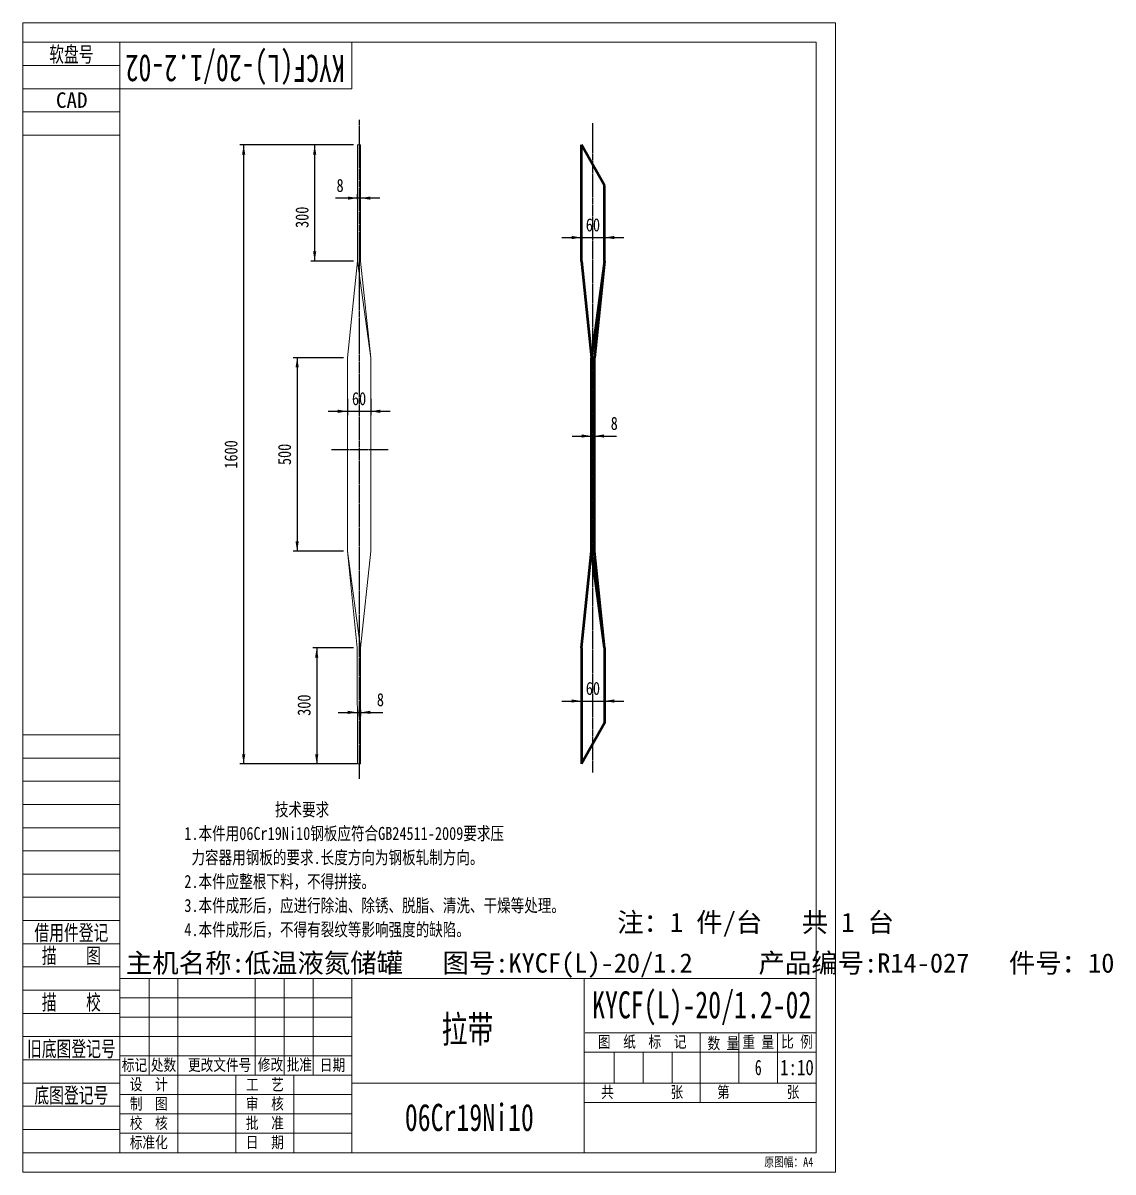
# Model space of a CAD drawing. Header units: millimetres. Extents: x 1505 to 130937, y -44938 to 37032.
# Drawn here: x 55593 to 58409, y -17367 to -14397 of the extents above; entities that cross this region are included whole.
import ezdxf

# ---------------------------------------------------------------- set-up
doc = ezdxf.new("R2010")
doc.units = ezdxf.units.MM
doc.linetypes.add('AM_ISO08W050', pattern=[16, 13, -1, 1, -1])
for name, color, linetype, lineweight in [('1轮廓实线层', 7, 'Continuous', 18), ('6', 2, 'Continuous', 18), ('AM_0', 7, 'Continuous', 50), ('AM_5', 3, 'Continuous', 25), ('AM_6', 2, 'Continuous', 15), ('AM_7', 4, 'AM_ISO08W050', 25), ('CDRAFT0', 7, 'Continuous', 18), ('RAHM2', 1, 'Continuous', 18), ('RAHM3', 2, 'Continuous', 18), ('RAHM5', 7, 'Continuous', 18), ('TILE1', 5, 'Continuous', 18), ('细实线', 1, 'Continuous', 18)]:
    doc.layers.add(name, color=color, linetype=linetype, lineweight=lineweight)
doc.styles.add('ACANSTS', font='')
doc.styles.add('HZ', font='', dxfattribs={"width": 0.7})
doc.styles.add('PC_TEXTSTYLE', font='', dxfattribs={"width": 0.8})
doc.styles.get("Standard").update_dxf_attribs({"font": 'txt', "width": 0.8})
doc.styles.add('UserTxtStyle2', font='', dxfattribs={"width": 0.65})
doc.styles.get('ACANSTS').set_extended_font_data('宋体')
doc.styles.get('HZ').set_extended_font_data('宋体')
doc.styles.get('PC_TEXTSTYLE').set_extended_font_data('宋体')
doc.styles.get('UserTxtStyle2').set_extended_font_data('宋体')
doc.dimstyles.new('AM_GB$0', dxfattribs={"dimtxt": 3.371484, "dimasz": 2.5, "dimexe": 1, "dimexo": 1, "dimgap": 2.088633, "dimtad": 1, "dimdsep": 46, "dimtxsty": 'Standard', "dimblk": 'NONE', "dimcen": 0, "dimdle": 5, "dimclrd": 256, "dimclre": 256, "dimclrt": 2, "dimadec": 0, "dimazin": 2, "dimtfac": 0.707107, "dimtdec": 3, "dimtmove": 2, "dimatfit": 3, "dimfxl": 1, "dimfrac": 2, "dimtolj": 1, "dimlwd": 18, "dimarcsym": 0})

# ---------------------------------------------------------------- blocks, each defined once
blk = doc.blocks.new('*X205')
at = {"layer": 'CDRAFT0'}
for p, q in [((-1800, 0), (-1800, 450)), ((-1800, 450), (0, 450)), ((-1723.9, 200), (-1723.9, 450)), ((-1650, 0), (-1650, 450)), ((-1450, 200), (-1450, 450)), ((-1375, 200), (-1375, 450)), ((-1300, 200), (-1300, 450)), ((-1200, 0), (-1200, 450)), ((-600, 450), (-600, 0)), ((0, 450), (0, 0)), ((-597.2, 310), (0, 310)), ((-300, 130.8), (-300, 310)), ((-200, 180), (-200, 310)), ((-100, 180.3), (-100, 310)), ((-599.7, 260), (0, 260)), ((-1800, 200), (-1200, 200)), ((-1500, 0), (-1500, 200)), ((-1350, 0.2), (-1350, 200)), ((-1200, 180), (0, 180)), ((-600, 130), (0, 130)), ((-1800, 0), (0, 0))]:
    blk.add_line(p, q, dxfattribs=at)
at = {"layer": 'RAHM2'}
for p, q in [((-1800, 400), (-1200, 400)), ((-1800, 350), (-1200, 350)), ((-1800, 300), (-1200, 300)), ((-1800, 250), (-1200, 250)), ((-522.2, 180.3), (-522.2, 260)), ((-447.2, 180.3), (-447.2, 260)), ((-372.2, 180.3), (-372.2, 260)), ((-1800, 150), (-1200, 150)), ((-1800, 100), (-1200, 100)), ((-1800, 50), (-1200, 50))]:
    blk.add_line(p, q, dxfattribs=at)
for s, insert, char_height, width, attachment_point, style in [('图  纸  标  记', (-450, 285), 30, 349, 5, 'PC_TEXTSTYLE'), ('数 量', (-281.1, 264.2), 30, 123.6, 7, 'PC_TEXTSTYLE'), ('重 量', (-150, 285), 30, 123.8, 5, 'PC_TEXTSTYLE'), ('比 例', (-50, 285), 30, 116.2, 5, 'PC_TEXTSTYLE'), ('标记', (-1761.9, 225), 30, 97.8, 5, 'PC_TEXTSTYLE'), ('处数', (-1686.9, 225), 30, 97.2, 5, 'PC_TEXTSTYLE'), (' 更改文件号', (-1550, 225), 30, 278.4, 5, 'PC_TEXTSTYLE'), ('修改', (-1410.4, 225.9), 30, 98.2, 5, 'PC_TEXTSTYLE'), ('批准', (-1335.8, 225.9), 30, 98.2, 5, 'PC_TEXTSTYLE'), ('日期', (-1250, 225), 30, 88.2, 5, 'PC_TEXTSTYLE'), ('6', (-150, 220), 40, 24.7, 5, 'UserTxtStyle2'), ('设  计', (-1725, 175), 30, 148.6, 5, 'PC_TEXTSTYLE'), ('工  艺', (-1425, 175), 30, 147.8, 5, 'PC_TEXTSTYLE'), ('共         张', (-450, 155), 30, 328.8, 5, 'PC_TEXTSTYLE'), ('第         张', (-150, 155), 30, 328.6, 5, 'PC_TEXTSTYLE'), ('制  图', (-1725, 125), 30, 147, 5, 'PC_TEXTSTYLE'), ('审  核', (-1425, 125), 30, 147, 5, 'PC_TEXTSTYLE'), ('校  核', (-1725, 75), 30, 148.4, 5, 'PC_TEXTSTYLE'), ('批  准', (-1425, 75), 30, 149.4, 5, 'PC_TEXTSTYLE'), ('标准化', (-1725, 25), 30, 149.2, 5, 'PC_TEXTSTYLE'), ('日  期', (-1425, 25.2), 30, 139.4, 5, 'PC_TEXTSTYLE')]:
    blk.add_mtext(s, dxfattribs=dict(at, insert=insert, char_height=char_height, width=width, attachment_point=attachment_point, style=style))
at = {"layer": 'RAHM2', "color": 2, "insert": (-50, 220), "char_height": 40, "width": 133.067, "attachment_point": 5, "style": 'PC_TEXTSTYLE'}
blk.add_mtext('1:10', dxfattribs=at)
at = {"layer": 'RAHM5', "char_height": 70, "attachment_point": 5, "style": 'HZ'}
for s, insert, width in [('KYCF(L)-20/1.2-02', (-296, 372.8), 882), ('拉带', (-901.3, 315.2), 203.758), ('06Cr19Ni10', (-896.6, 90.6), 517.358)]:
    blk.add_mtext(s, dxfattribs=dict(at, insert=insert, width=width))
blk = doc.blocks.new('*X206')
at = {"layer": 'CDRAFT0'}
for p, q in [((850, 2800), (850, 2920)), ((250, 2800), (850, 2800)), ((250, 50), (0, 50))]:
    blk.add_line(p, q, dxfattribs=at)
blk.add_lwpolyline([(250, 50), (250, 2920), (2050, 2920), (2050, 50), (250, 50)], dxfattribs=at)
at = {"layer": 'RAHM2'}
for p, q in [((250, 2860), (0, 2860)), ((250, 2740), (0, 2740)), ((250, 1130), (0, 1130)), ((250, 1010), (0, 1010)), ((250, 890), (0, 890)), ((250, 770), (0, 770)), ((250, 650), (0, 650)), ((250, 530), (0, 530)), ((250, 410), (0, 410)), ((250, 290), (0, 290)), ((250, 170), (0, 170)), ((250, 110), (0, 110))]:
    blk.add_line(p, q, dxfattribs=at)
at = {"layer": 'RAHM3'}
for p, q in [((250, 2920), (0, 2920)), ((250, 2800), (0, 2800)), ((250, 2680), (0, 2680)), ((250, 1070), (0, 1070)), ((250, 950), (0, 950)), ((250, 830), (0, 830)), ((250, 710), (0, 710)), ((250, 590), (0, 590)), ((250, 470), (0, 470)), ((250, 350), (0, 350)), ((250, 230), (0, 230))]:
    blk.add_line(p, q, dxfattribs=at)
at = {"layer": 'TILE1'}
blk.add_line((0, 0), (0, 2970), dxfattribs=at)
blk.add_lwpolyline([(0, 2970), (2100, 2970), (2100, 0), (0, 0)], dxfattribs=at)
at = {"layer": '6', "color": 1, "insert": (1915.8, 38.2), "char_height": 24.08, "width": 206.172, "attachment_point": 1, "line_spacing_factor": 1.37}
blk.add_mtext('原图幅：A4', dxfattribs=at)
at = {"layer": 'RAHM2', "char_height": 40, "attachment_point": 8}
for s, insert, width, style in [('软盘号', (125, 2864.4), 172.433, 'HZ'), ('CAD', (126, 2750), 122.333, 'ACANSTS'), ('借用件登记', (125, 594), 293.533, 'HZ'), ('描    图', (125, 534.7), 231, 'HZ'), ('描    校', (125, 414.4), 233.8, 'HZ'), ('旧底图登记号', (125, 293.8), 345.567, 'HZ'), ('底图登记号', (125, 173.8), 292.833, 'HZ')]:
    blk.add_mtext(s, dxfattribs=dict(at, insert=insert, width=width, style=style))
at = {"layer": 'RAHM5', "insert": (548.4, 2862), "char_height": 70, "width": 133, "attachment_point": 5, "rotation": 180, "style": 'HZ'}
blk.add_mtext('KYCF(L)-20/1.2-02', dxfattribs=at)
blk = doc.blocks.new('*X207')
at = {"layer": 'AM_5'}
for points in [[(56346.4, -14712), (56350.6, -14737), (56342.3, -14737)], [(56346.4, -15012), (56350.6, -14987), (56342.3, -14987)]]:
    blk.add_hatch(color=256, dxfattribs=at).paths.add_polyline_path(points, flags=0)
for p, q in [((56447.2, -14712), (56336.4, -14712)), ((56346.4, -14712), (56346.4, -15012)), ((56447.2, -15012), (56336.4, -15012))]:
    blk.add_line(p, q, dxfattribs=at)
at = {"layer": 'AM_5', "color": 2, "insert": (56313.9, -14899), "char_height": 33.71, "width": 100, "attachment_point": 5, "rotation": 90, "line_spacing_factor": 1.37}
blk.add_mtext('300', dxfattribs=at)
blk = doc.blocks.new('_NONE')
blk = doc.blocks.new('*X208')
at = {"layer": 'AM_5'}
for points in [[(56431.2, -15400.5), (56406.2, -15396.3), (56406.2, -15404.7)], [(56491.2, -15400.5), (56516.2, -15396.3), (56516.2, -15404.7)]]:
    blk.add_hatch(color=256, dxfattribs=at).paths.add_polyline_path(points, flags=0)
for p, q in [((56431.2, -15368.1), (56431.2, -15410.5)), ((56491.2, -15368.1), (56491.2, -15410.5)), ((56381.2, -15400.5), (56541.2, -15400.5))]:
    blk.add_line(p, q, dxfattribs=at)
at = {"layer": 'AM_5', "color": 2, "insert": (56461.2, -15368), "char_height": 33.71, "width": 48, "attachment_point": 5, "line_spacing_factor": 1.37}
blk.add_mtext('60', dxfattribs=at)
blk = doc.blocks.new('*X209')
at = {"layer": 'AM_5'}
for points in [[(56351.7, -16012), (56355.9, -16037), (56347.5, -16037)], [(56351.7, -16312), (56355.9, -16287), (56347.5, -16287)]]:
    blk.add_hatch(color=256, dxfattribs=at).paths.add_polyline_path(points, flags=0)
for p, q in [((56446.5, -16012), (56341.7, -16012)), ((56351.7, -16012), (56351.7, -16312)), ((56455.2, -16312), (56341.7, -16312))]:
    blk.add_line(p, q, dxfattribs=at)
at = {"layer": 'AM_5', "color": 2, "insert": (56319.2, -16160), "char_height": 33.71, "width": 75, "attachment_point": 5, "rotation": 90, "line_spacing_factor": 1.37}
blk.add_mtext('300', dxfattribs=at)
blk = doc.blocks.new('*X210')
at = {"layer": 'AM_5'}
for points in [[(56457.2, -14849.4), (56432.2, -14853.6), (56432.2, -14845.3)], [(56465.2, -14849.4), (56490.2, -14853.6), (56490.2, -14845.3)]]:
    blk.add_hatch(color=256, dxfattribs=at).paths.add_polyline_path(points, flags=0)
for p, q in [((56515.2, -14849.4), (56400.1, -14849.4)), ((56457.2, -14852), (56457.2, -14839.4)), ((56465.2, -14852), (56465.2, -14839.4))]:
    blk.add_line(p, q, dxfattribs=at)
at = {"layer": 'AM_5', "color": 2, "insert": (56412.1, -14816.9), "char_height": 33.7, "width": 21, "attachment_point": 5, "line_spacing_factor": 1.37}
blk.add_mtext('8', dxfattribs=at)
blk = doc.blocks.new('*X211')
at = {"layer": 'AM_5'}
for points in [[(56456.9, -16178.7), (56431.9, -16174.6), (56431.9, -16182.9)], [(56465.2, -16178.7), (56490.2, -16174.5), (56490.3, -16182.8)]]:
    blk.add_hatch(color=256, dxfattribs=at).paths.add_polyline_path(points, flags=0)
for p, q in [((56406.9, -16178.8), (56522.3, -16178.6)), ((56456.9, -16172), (56456.9, -16188.7)), ((56465.2, -16172), (56465.3, -16188.7))]:
    blk.add_line(p, q, dxfattribs=at)
at = {"layer": 'AM_5', "color": 2, "insert": (56516.3, -16146.1), "char_height": 33.7, "width": 21.093, "attachment_point": 5, "rotation": 0.135, "line_spacing_factor": 1.37}
blk.add_mtext('8', dxfattribs=at)
blk = doc.blocks.new('*X212')
at = {"layer": 'AM_5'}
for points in [[(57061.5, -15464.4), (57036.5, -15460.3), (57036.5, -15468.6)], [(57069.5, -15464.4), (57094.5, -15460.3), (57094.5, -15468.6)]]:
    blk.add_hatch(color=256, dxfattribs=at).paths.add_polyline_path(points, flags=0)
for p, q in [((57011.5, -15464.4), (57126.6, -15464.4)), ((57061.5, -15458.3), (57061.5, -15474.4)), ((57069.5, -15458.3), (57069.5, -15474.4))]:
    blk.add_line(p, q, dxfattribs=at)
at = {"layer": 'AM_5', "color": 2, "insert": (57120.6, -15431.9), "char_height": 33.7, "width": 21, "attachment_point": 5, "line_spacing_factor": 1.37}
blk.add_mtext('8', dxfattribs=at)
blk = doc.blocks.new('*X213')
at = {"layer": 'AM_5'}
for points in [[(56301.2, -15262), (56305.4, -15287), (56297, -15287)], [(56301.2, -15761.8), (56305.4, -15736.8), (56297, -15736.8)]]:
    blk.add_hatch(color=256, dxfattribs=at).paths.add_polyline_path(points, flags=0)
for p, q in [((56421.2, -15262), (56291.2, -15262)), ((56301.2, -15262), (56301.2, -15761.8)), ((56421.2, -15761.8), (56291.2, -15761.8))]:
    blk.add_line(p, q, dxfattribs=at)
at = {"layer": 'AM_5', "color": 2, "insert": (56268.7, -15511.9), "char_height": 33.71, "width": 75, "attachment_point": 5, "rotation": 90, "line_spacing_factor": 1.37}
blk.add_mtext('500', dxfattribs=at)
blk = doc.blocks.new('*X214')
at = {"layer": 'AM_5'}
for points in [[(57035.5, -14951.3), (57010.5, -14947.1), (57010.5, -14955.5)], [(57095.5, -14951.3), (57120.5, -14947.1), (57120.5, -14955.5)]]:
    blk.add_hatch(color=256, dxfattribs=at).paths.add_polyline_path(points, flags=0)
for p, q in [((57035.5, -14912.4), (57035.5, -14961.3)), ((57095.5, -14912.4), (57095.5, -14961.3)), ((56985.5, -14951.3), (57145.5, -14951.3))]:
    blk.add_line(p, q, dxfattribs=at)
at = {"layer": 'AM_5', "color": 2, "insert": (57065.5, -14918.8), "char_height": 33.71, "width": 48, "attachment_point": 5, "line_spacing_factor": 1.37}
blk.add_mtext('60', dxfattribs=at)
blk = doc.blocks.new('*X215')
at = {"layer": 'AM_5'}
for points in [[(57035.5, -16149.4), (57010.5, -16145.2), (57010.5, -16153.5)], [(57095.5, -16149.4), (57120.5, -16145.2), (57120.5, -16153.5)]]:
    blk.add_hatch(color=256, dxfattribs=at).paths.add_polyline_path(points, flags=0)
for p, q in [((57035.5, -16119.4), (57035.5, -16159.4)), ((57095.5, -16119.4), (57095.5, -16159.4)), ((56985.5, -16149.4), (57145.5, -16149.4))]:
    blk.add_line(p, q, dxfattribs=at)
at = {"layer": 'AM_5', "color": 2, "insert": (57065.5, -16116.9), "char_height": 33.71, "width": 48, "attachment_point": 5, "line_spacing_factor": 1.37}
blk.add_mtext('60', dxfattribs=at)
blk = doc.blocks.new('*X216')
at = {"layer": 'AM_5'}
for points in [[(56162.9, -14712), (56167.1, -14737), (56158.8, -14737)], [(56162.9, -16312), (56167.1, -16287), (56158.8, -16287)]]:
    blk.add_hatch(color=256, dxfattribs=at).paths.add_polyline_path(points, flags=0)
for p, q in [((56447.2, -14712), (56152.9, -14712)), ((56162.9, -14712), (56162.9, -16312)), ((56455.2, -16312), (56152.9, -16312))]:
    blk.add_line(p, q, dxfattribs=at)
at = {"layer": 'AM_5', "color": 2, "insert": (56130.4, -15512), "char_height": 33.71, "width": 96, "attachment_point": 5, "rotation": 90, "line_spacing_factor": 1.37}
blk.add_mtext('1600', dxfattribs=at)

msp = doc.modelspace()

# ---------------------------------------------------------------- linework, layer by layer
at = {"layer": '1轮廓实线层'}
for p, q in [((56457.20607, -14711.9966), (56457.20607, -15011.9966)), ((56457.20607, -14711.9966), (56465.20607, -14711.9966)), ((56465.20607, -14711.9966), (56465.20607, -15011.9966)), ((56431.20607, -15261.9966), (56457.20607, -15011.9966)), ((56457.20607, -15011.9966), (56491.20607, -15261.9966)), ((56465.20607, -15011.9966), (56491.20607, -15261.9966)), ((56431.20607, -15261.9966), (56431.20607, -15761.78404)), ((56491.20607, -15261.9966), (56491.20607, -15761.78404)), ((56431.20607, -15761.78404), (56456.49917, -16011.9966)), ((56431.20607, -15761.78404), (56465.20607, -16011.9966)), ((56491.20607, -15761.78404), (56465.20607, -16011.9966)), ((56457.20607, -16311.9966), (56456.49917, -16011.9966)), ((56465.20607, -16311.9966), (56465.20607, -16011.9966)), ((56457.20607, -16311.9966), (56465.20607, -16311.9966))]:
    msp.add_line(p, q, dxfattribs=at)
at = {"layer": 'AM_0'}
for p, q in [((57035.52997, -15011.9966), (57035.52997, -14711.9966)), ((57095.52997, -14817.19175), (57035.52997, -14711.9966)), ((57095.52997, -15011.9966), (57095.52997, -14817.19175)), ((57035.52997, -15011.9966), (57061.52997, -15262.20916)), ((57095.52997, -15011.9966), (57061.52997, -15262.20916)), ((57095.52997, -15011.9966), (57069.52997, -15262.20916)), ((57061.52997, -15761.78404), (57061.52997, -15262.20916)), ((57069.52997, -15761.78404), (57069.52997, -15262.20916)), ((57035.52997, -16011.9966), (57061.52997, -15761.78404)), ((57095.52997, -16011.9966), (57061.52997, -15761.78404)), ((57095.52997, -16011.9966), (57069.52997, -15761.78404)), ((57035.52997, -16011.9966), (57035.52997, -16311.9966)), ((57095.52997, -16011.9966), (57095.52997, -16206.80146)), ((57095.52997, -16206.80146), (57035.52997, -16311.9966))]:
    msp.add_line(p, q, dxfattribs=at)
at = {"layer": 'AM_7', "linetype": 'AM_ISO08W050', "lineweight": 25}
for p, q in [((56461.20607, -14647.33612), (56461.20607, -16350.60763)), ((57065.52997, -16334.51768), (57065.52997, -14655.83439)), ((56390.06317, -15498.97188), (56536.3085, -15498.97188))]:
    msp.add_line(p, q, dxfattribs=at)

# ---------------------------------------------------------------- block references
at = {"layer": 'AM_0', "linetype": 'Continuous', "lineweight": 18}
for name, p in [('*X206', (55592.72076, -17366.75899)), ('*X205', (57642.72076, -17316.75899))]:
    msp.add_blockref(name, p, dxfattribs=at)

# ---------------------------------------------------------------- texts
at = {"layer": 'AM_6', "color": 2, "linetype": 'Continuous', "lineweight": 50, "char_height": 50, "width": 3369.1111011, "attachment_point": 1, "style": 'ACANSTS'}
for s, insert in [('注：1 件/台   共 1 台', (57128.19395, -16696.3518)), ('主机名称:低温液氮储罐   图号:KYCF(L)-20/1.2     产品编号:R14-027   件号：10', (55858.7267, -16801.40955))]:
    msp.add_mtext(s, dxfattribs=dict(at, insert=insert))
at = {"layer": '细实线', "color": 2, "attachment_point": 1, "line_spacing_factor": 1.37}
for s, insert, char_height, width in [('技术要求', (56243.70528, -16412.98896), 33.714844, 688.7333333), ('1.本件用06Cr19Ni10钢板应符合GB24511-2009要求压', (56009.70528, -16474.75131), 33.7148438, 1447.0666667), (' 力容器用钢板的要求.长度方向为钢板轧制方向。', (56009.70528, -16536.80538), 33.7148438, 1230.8512821), ('2.本件应整根下料，不得拼接。', (56009.70528, -16598.85946), 33.7148438, 743.9589744), ('3.本件成形后，应进行除油、除锈、脱脂、清洗、干燥等处理。', (56009.70528, -16660.91353), 33.7148438, 1521.5897436), ('4.本件成形后，不得有裂纹等影响强度的缺陷。', (56009.70528, -16723.25933), 33.7148438, 1134.0923077)]:
    msp.add_mtext(s, dxfattribs=dict(at, insert=insert, char_height=char_height, width=width))

# ---------------------------------------------------------------- dimensions: what is measured, and where the dimension line sits
at = {"layer": 'AM_5'}
for base, p1, p2, angle, picture, middle in [((56162.92147, -16311.9966), (56457.20607, -14711.9966), (56465.20607, -16311.9966), 90, '*X216', (56162.92147, -15511.9966)), ((56301.20607, -15761.78404), (56431.20607, -15261.9966), (56431.20607, -15761.78404), 90, '*X213', (56301.20607, -15511.89032)), ((56351.69854, -16311.9966), (56456.49917, -16011.9966), (56465.20607, -16311.9966), 90, '*X209', (56351.69854, -16159.96604)), ((56465.2454, -16178.68723), (56456.85262, -16161.9966), (56465.20607, -16161.9966), 0.13500705, '*X211', (56513.24526, -16178.57413))]:
    dim = msp.add_linear_dim(base=base, p1=p1, p2=p2, angle=angle, dimstyle='AM_GB$0', override={"dimscale": 10, "dimsah": 1, "dimtfill": 1, "dimtzin": 8}, dxfattribs=at)
    dim.commit()
    dim.dimension.update_dxf_attribs({"geometry": picture, "text_midpoint": middle, "dimtype": 160})
dim = msp.add_linear_dim(base=(56346.42029, -15011.9966), p1=(56457.20607, -14711.9966), p2=(56457.20607, -15011.9966), angle=90, text='300', dimstyle='AM_GB$0', override={"dimscale": 10, "dimsah": 1, "dimtfill": 1}, dxfattribs=at)
dim.commit()
dim.dimension.update_dxf_attribs({"geometry": '*X207', "text_midpoint": (56346.42029, -14898.97188), "dimtype": 160})
for base, p1, p2, picture, middle in [((56457.20607, -14849.43058), (56465.20607, -14861.9966), (56457.20607, -14861.9966), '*X210', (56409.20607, -14849.43058)), ((57095.52997, -14951.31208), (57035.52997, -14902.38179), (57095.52997, -14902.38179), '*X214', (57065.52997, -14951.31208)), ((56491.20607, -15400.51247), (56431.20607, -15358.129), (56491.20607, -15358.129), '*X208', (56461.20607, -15400.51247)), ((57069.52997, -15464.42495), (57061.52997, -15448.25387), (57069.52997, -15448.25387), '*X212', (57117.52997, -15464.42495)), ((57095.52997, -16149.36858), (57035.52997, -16109.41419), (57095.52997, -16109.39903), '*X215', (57065.52997, -16149.36858))]:
    dim = msp.add_linear_dim(base=base, p1=p1, p2=p2, dimstyle='AM_GB$0', override={"dimscale": 10, "dimsah": 1, "dimtfill": 1, "dimtzin": 8}, dxfattribs=at)
    dim.commit()
    dim.dimension.update_dxf_attribs({"geometry": picture, "text_midpoint": middle, "dimtype": 160})

doc.saveas('drawing.dxf')
